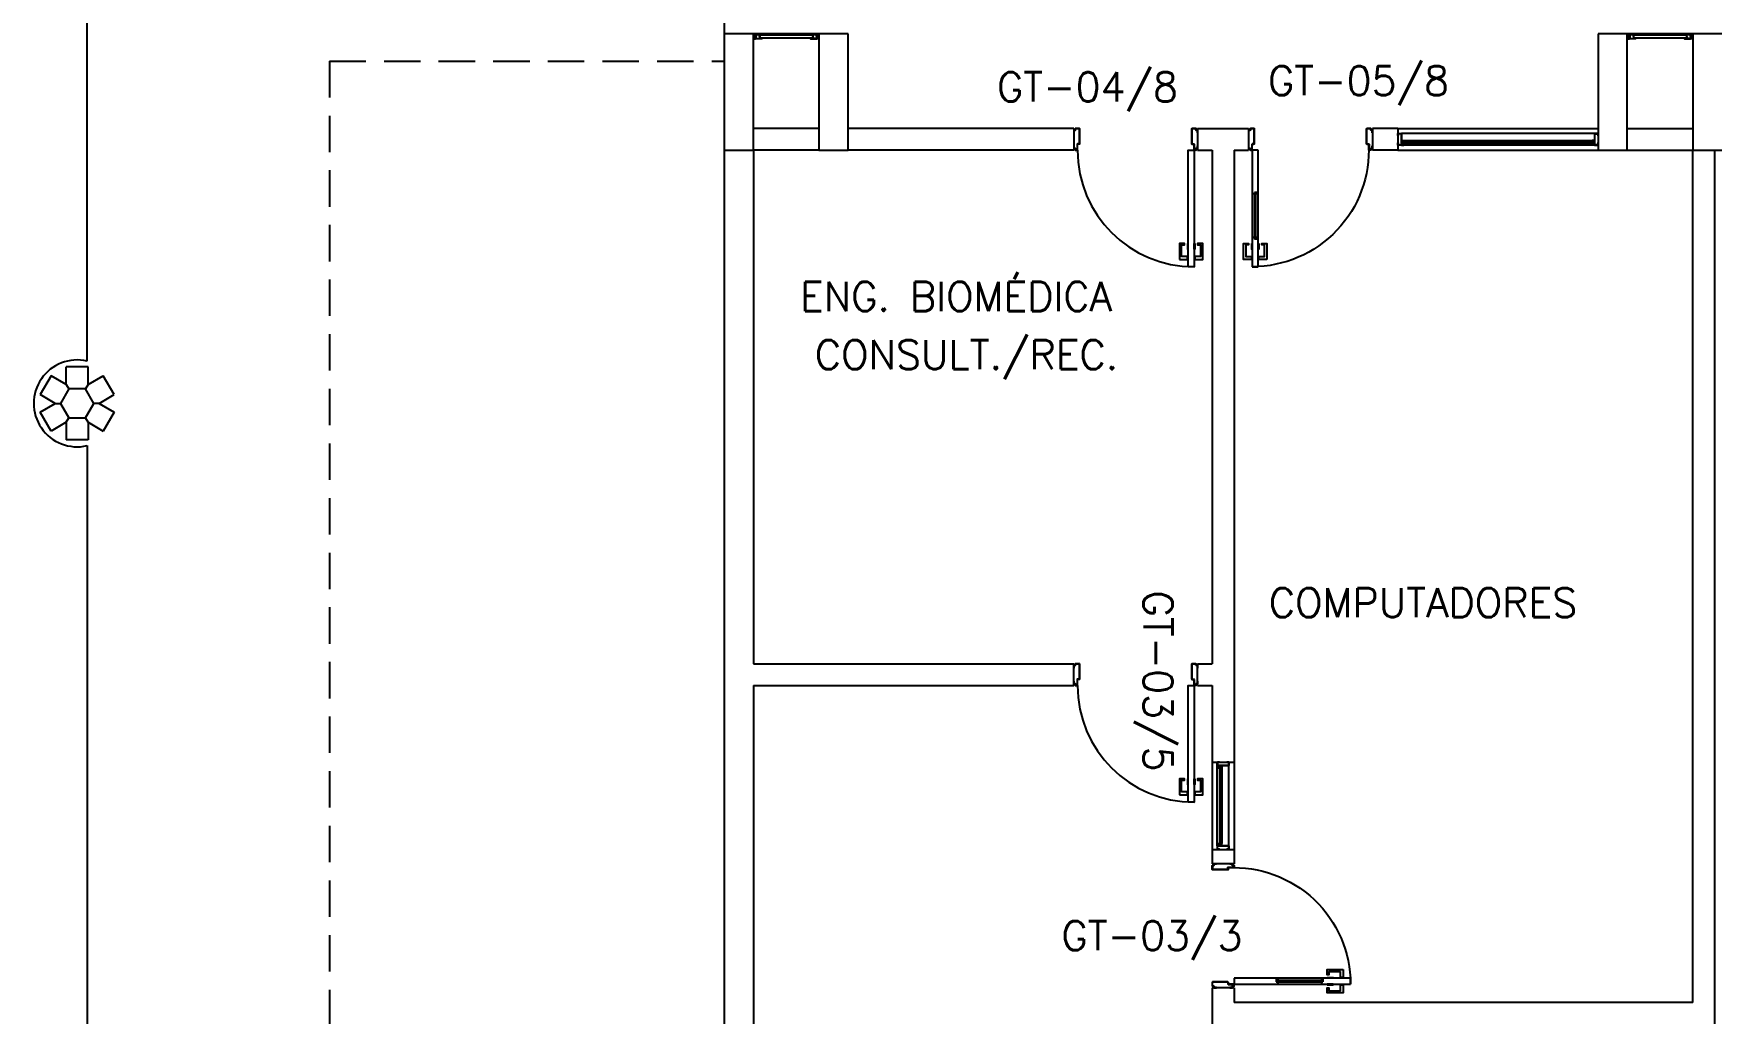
# Model space of a CAD drawing. Header units: millimetres. Extents: x 2686 to 2939, y 1294 to 1441.
# Drawn here: x 2798.73 to 2810.3, y 1397.32 to 1404.05 of the extents above; entities that cross this region are included whole.
import ezdxf

# ---------------------------------------------------------------- set-up
doc = ezdxf.new("R2010")
doc.units = ezdxf.units.MM
doc.linetypes.add('HIDDEN', pattern=[0.375, 0.25, -0.125])
for name, color, linetype in [('AR-ALV', 2, 'Continuous'), ('AR-ESQ', 1, 'Continuous'), ('AR-ESTC', 3, 'Continuous'), ('AR-ESTMA-C', 1, 'Continuous'), ('AR-PEITORIL', 1, 'Continuous'), ('AR-PIS', 1, 'Continuous'), ('AR-PISO-V1', 1, 'Continuous'), ('AR-PORTA', 1, 'Continuous'), ('AR-PROJ', 1, 'HIDDEN'), ('DT-ESQ-BAGUETE-C', 1, 'Continuous'), ('DT-ESQ-BAGUETE-V', 1, 'Continuous'), ('DT-ESQ-CHAPA DOBRADA-V', 1, 'Continuous'), ('DT-ESQ-MARCO-V', 1, 'Continuous'), ('DT-ESQ-PERFIL CADEIRA-C', 2, 'Continuous'), ('DT-ESQ-PERFIL CADEIRA-V', 2, 'Continuous'), ('DT-ESQ-PERFIL U-C', 2, 'Continuous'), ('DT-ESQ-VENEZIANA-C', 1, 'Continuous'), ('DT-ESQ-VENEZIANA-V', 1, 'Continuous'), ('DT-ESQ-VIDRO-C', 2, 'Continuous'), ('DT-TXTMOD', 1, 'Continuous'), ('ENDEREÇO', 2, 'Continuous'), ('maçaneta', 1, 'Continuous'), ('mov', 1, 'Continuous'), ('PLAT-CONG', 7, 'Continuous'), ('PM-PERFIL U-C', 2, 'Continuous'), ('PM-VIDRO', 2, 'Continuous'), ('pm1', 2, 'Continuous'), ('pm2', 2, 'Continuous'), ('TEXTO', 2, 'Continuous')]:
    doc.layers.add(name, color=color, linetype=linetype)
doc.styles.add('S10', font='simplex.shx', dxfattribs={"height": 0.1})
doc.styles.add('UNB-100', font='simplex.shx', dxfattribs={"height": 0.2})
doc.styles.add('UNB1-100', font='simplex.shx', dxfattribs={"height": 0.2})

# ---------------------------------------------------------------- blocks, each defined once
blk = doc.blocks.new('A$C34151AAB')
at = {"layer": 'AR-PISO-V1'}
blk.add_line((36.441, 0), (36.441, 2.718), dxfattribs=at)
blk = doc.blocks.new('pilar15')
at = {"layer": 'AR-ESTMA-C'}
for p, q in [((0.075, 0.25), (-0.075, 0.25)), ((-0.075, 0.13), (-0.075, 0.25)), ((0.075, 0.13), (0.075, 0.25)), ((-0.179, 0.19), (-0.254, 0.06)), ((-0.075, 0.13), (-0.179, 0.19)), ((-0.075, 0.13), (-0.058, 0.1)), ((0.075, 0.13), (0.058, 0.1)), ((0.075, 0.13), (0.179, 0.19)), ((0.254, 0.06), (0.179, 0.19)), ((-0.15, 0), (-0.254, 0.06)), ((-0.254, -0.06), (-0.15, 0)), ((-0.15, 0), (-0.115, 0)), ((0.15, 0), (0.115, 0)), ((0.15, 0), (0.254, 0.06)), ((0.15, 0), (0.254, -0.06)), ((-0.179, -0.19), (-0.254, -0.06)), ((-0.075, -0.13), (-0.058, -0.1)), ((0.075, -0.13), (0.058, -0.1)), ((0.254, -0.06), (0.179, -0.19)), ((-0.075, -0.13), (-0.179, -0.19)), ((-0.075, -0.13), (-0.075, -0.25)), ((0.075, -0.13), (0.179, -0.19)), ((0.075, -0.13), (0.075, -0.25)), ((0.075, -0.25), (-0.075, -0.25))]:
    blk.add_line(p, q, dxfattribs=at)
blk.add_lwpolyline([(0.058, 0.1), (-0.058, 0.1), (-0.115, 0), (-0.058, -0.1), (0.058, -0.1), (0.115, 0)], close=True, dxfattribs=at)
blk = doc.blocks.new('A$C201E7DEE')
at = {"layer": 'AR-PISO-V1'}
blk.add_line((36.441, 0.581), (36.441, 3.299), dxfattribs=at)
blk.add_arc((36.373, 0.29), 0.298, 76.8315, 283.1685, dxfattribs=at)
at = {"layer": 'AR-PROJ'}
blk.add_line((38.105, 2.64), (40.816, 2.64), dxfattribs=at)
at = {"layer": 'AR-ESTMA-C', "ltscale": 0.25}
blk.add_blockref('pilar15', (36.373, 0.29), dxfattribs=at)
blk = doc.blocks.new('EF03-P')
at = {"layer": 'DT-ESQ-BAGUETE-C', "ltscale": 0.1}
for points in [[(0.039, -0.05), (0.0255, -0.05), (0.0255, -0.0485), (0.039, -0.0485), (0.039, -0.0365), (0.0255, -0.0365), (0.0255, -0.035), (0.039, -0.035, -0.4142136), (0.0405, -0.0365), (0.0405, -0.0485, -0.4142136)], [(0.561, -0.05), (0.5745, -0.05), (0.5745, -0.0485), (0.561, -0.0485), (0.561, -0.0365), (0.5745, -0.0365), (0.5745, -0.035), (0.561, -0.035, 0.4142136), (0.5595, -0.0365), (0.5595, -0.0485, 0.4142136)]]:
    blk.add_lwpolyline(points, format="xyb", close=True, dxfattribs=at)
at = {"layer": 'DT-ESQ-BAGUETE-V', "ltscale": 0.1}
blk.add_line((0.561, -0.05), (0.039, -0.05), dxfattribs=at)
at = {"layer": 'DT-ESQ-CHAPA DOBRADA-V', "ltscale": 0.1}
blk.add_line((0.56, -0.067), (0.04, -0.067), dxfattribs=at)
at = {"layer": 'DT-ESQ-MARCO-V', "ltscale": 0.1}
for p, q in [((0.0235, -0.035), (0.5765, -0.035)), ((0.0235, -0.115), (0.5765, -0.115))]:
    blk.add_line(p, q, dxfattribs=at)
at = {"layer": 'DT-ESQ-PERFIL U-C', "ltscale": 0.1}
for points in [[(0.025, -0.0655), (0.025, -0.0655, 0.4142136), (0.0235, -0.067), (0.0235, -0.1135), (0.0015, -0.1135), (0.0015, -0.1), (0, -0.1), (0, -0.1135, 0.4142136), (0.0015, -0.115), (0.0235, -0.115, 0.4142136), (0.025, -0.1135), (0.025, -0.067), (0.04, -0.067, 1), (0.04, -0.064), (0.025, -0.064), (0.025, -0.0365, 0.4142136), (0.0235, -0.035), (0.0015, -0.035, 0.4142136), (0, -0.0365), (0, -0.05), (0.0015, -0.05), (0.0015, -0.0365), (0.0235, -0.0365), (0.0235, -0.064, 0.4142136), (0.025, -0.0655), (0.04, -0.0655)], [(0.575, -0.0655), (0.575, -0.0655, -0.4142136), (0.5765, -0.067), (0.5765, -0.1135), (0.5985, -0.1135), (0.5985, -0.1), (0.6, -0.1), (0.6, -0.1135, -0.4142136), (0.5985, -0.115), (0.5765, -0.115, -0.4142136), (0.575, -0.1135), (0.575, -0.067), (0.56, -0.067, -1), (0.56, -0.064), (0.575, -0.064), (0.575, -0.0365, -0.4142136), (0.5765, -0.035), (0.5985, -0.035, -0.4142136), (0.6, -0.0365), (0.6, -0.05), (0.5985, -0.05), (0.5985, -0.0365), (0.5765, -0.0365), (0.5765, -0.064, -0.4142136), (0.575, -0.0655), (0.56, -0.0655)]]:
    blk.add_lwpolyline(points, format="xyb", dxfattribs=at)
at = {"layer": 'DT-ESQ-VIDRO-C', "ltscale": 0.1}
blk.add_lwpolyline([(0.027, -0.062), (0.027, -0.052), (0.573, -0.052), (0.573, -0.062)], close=True, dxfattribs=at)
at = {"layer": 'DT-TXTMOD', "ltscale": 0.1, "style": 'S10', "flags": 3}
blk.add_attdef('EF03', (0.05, 0), '', height=0.1, dxfattribs=at)
blk = doc.blocks.new('EF01-P')
at = {"layer": 'DT-ESQ-BAGUETE-C', "ltscale": 0.1}
for points in [[(0.002, 0.035), (0.015, 0.035), (0.015, 0.033), (0.002, 0.033), (0.002, 0.005), (0.015, 0.005), (0.015, 0.004), (0.002, 0.004, -0.414214), (0, 0.005), (0, 0.033, -0.414214)], [(0.448, 0.035), (0.435, 0.035), (0.435, 0.033), (0.448, 0.033), (0.448, 0.005), (0.435, 0.005), (0.435, 0.004), (0.448, 0.004, 0.414214), (0.45, 0.005), (0.45, 0.033, 0.414214)]]:
    blk.add_lwpolyline(points, format="xyb", close=True, dxfattribs=at)
at = {"layer": 'DT-ESQ-PERFIL CADEIRA-C', "ltscale": 0.1}
for points in [[(0.01, 0.002), (0.01, 0.003), (0.002, 0.003, 1), (0.002, 0), (0.015, 0, 0.414214), (0.016, 0.002), (0.016, 0.033), (0.043, 0.033)], [(0.043, 0.006), (0.018, 0.006), (0.018, 0.016), (0.016, 0.016), (0.016, 0.006, 0.414214), (0.018, 0.005), (0.043, 0.005), (0.056, 0.005, 1), (0.056, 0.008), (0.043, 0.008), (0.043, 0.02), (0.043, 0.032), (0.056, 0.032, 1), (0.056, 0.035), (0.043, 0.035), (0.016, 0.035, 0.414214), (0.015, 0.033), (0.015, 0.002), (0.002, 0.002)], [(0.041, 0.02), (0.041, 0.032, -0.414214), (0.043, 0.033), (0.056, 0.033)], [(0.041, 0.02), (0.041, 0.008, 0.414214), (0.043, 0.006), (0.056, 0.006)], [(0.407, 0.006), (0.432, 0.006), (0.432, 0.016), (0.433, 0.016), (0.433, 0.006, -0.414214), (0.432, 0.005), (0.407, 0.005), (0.394, 0.005, -1), (0.394, 0.008), (0.407, 0.008), (0.407, 0.02), (0.407, 0.032), (0.394, 0.032, -1), (0.394, 0.035), (0.407, 0.035), (0.433, 0.035, -0.414214), (0.435, 0.033), (0.435, 0.002), (0.448, 0.002)], [(0.408, 0.02), (0.408, 0.032, 0.414214), (0.407, 0.033), (0.394, 0.033)], [(0.408, 0.02), (0.408, 0.008, -0.414214), (0.407, 0.006), (0.394, 0.006)], [(0.44, 0.002), (0.44, 0.003), (0.448, 0.003, -1), (0.448, 0), (0.435, 0, -0.414214), (0.433, 0.002), (0.433, 0.033), (0.407, 0.033)]]:
    blk.add_lwpolyline(points, format="xyb", dxfattribs=at)
at = {"layer": 'DT-ESQ-PERFIL CADEIRA-V', "ltscale": 0.1}
blk.add_line((0.015, 0), (0.435, 0), dxfattribs=at)
at = {"layer": 'DT-ESQ-VENEZIANA-C', "ltscale": 0.1}
for p, q in [((0.043, 0.011), (0.407, 0.011)), ((0.043, 0.009), (0.407, 0.009))]:
    blk.add_line(p, q, dxfattribs=at)
at = {"layer": 'DT-ESQ-VENEZIANA-V', "ltscale": 0.1}
blk.add_line((0.043, 0.031), (0.407, 0.031), dxfattribs=at)
blk = doc.blocks.new('EF06A-P')
at = {"layer": 'DT-ESQ-BAGUETE-C', "ltscale": 0.1}
for points in [[(0.039, -0.05), (0.0255, -0.05), (0.0255, -0.0485), (0.039, -0.0485), (0.039, -0.0365), (0.0255, -0.0365), (0.0255, -0.035), (0.039, -0.035, -0.4142136), (0.0405, -0.0365), (0.0405, -0.0485, -0.4142136)], [(1.336, -0.05), (1.3495, -0.05), (1.3495, -0.0485), (1.336, -0.0485), (1.336, -0.0365), (1.3495, -0.0365), (1.3495, -0.035), (1.336, -0.035, 0.4142136), (1.3345, -0.0365), (1.3345, -0.0485, 0.4142136)]]:
    blk.add_lwpolyline(points, format="xyb", close=True, dxfattribs=at)
at = {"layer": 'DT-ESQ-BAGUETE-V', "ltscale": 0.1}
blk.add_line((1.336, -0.05), (0.039, -0.05), dxfattribs=at)
at = {"layer": 'DT-ESQ-CHAPA DOBRADA-V', "ltscale": 0.1}
blk.add_line((1.335, -0.067), (0.04, -0.067), dxfattribs=at)
at = {"layer": 'DT-ESQ-MARCO-V', "ltscale": 0.1}
for p, q in [((0.0235, -0.035), (1.3515, -0.035)), ((0.0235, -0.115), (1.3515, -0.115))]:
    blk.add_line(p, q, dxfattribs=at)
at = {"layer": 'DT-ESQ-PERFIL U-C', "ltscale": 0.1}
for points in [[(0.025, -0.0655), (0.025, -0.0655, 0.4142136), (0.0235, -0.067), (0.0235, -0.1135), (0.0015, -0.1135), (0.0015, -0.1), (0, -0.1), (0, -0.1135, 0.4142136), (0.0015, -0.115), (0.0235, -0.115, 0.4142136), (0.025, -0.1135), (0.025, -0.067), (0.04, -0.067, 1), (0.04, -0.064), (0.025, -0.064), (0.025, -0.0365, 0.4142136), (0.0235, -0.035), (0.0015, -0.035, 0.4142136), (0, -0.0365), (0, -0.05), (0.0015, -0.05), (0.0015, -0.0365), (0.0235, -0.0365), (0.0235, -0.064, 0.4142136), (0.025, -0.0655), (0.04, -0.0655)], [(1.35, -0.0655), (1.35, -0.0655, -0.4142136), (1.3515, -0.067), (1.3515, -0.1135), (1.3735, -0.1135), (1.3735, -0.1), (1.375, -0.1), (1.375, -0.1135, -0.4142136), (1.3735, -0.115), (1.3515, -0.115, -0.4142136), (1.35, -0.1135), (1.35, -0.067), (1.335, -0.067, -1), (1.335, -0.064), (1.35, -0.064), (1.35, -0.0365, -0.4142136), (1.3515, -0.035), (1.3735, -0.035, -0.4142136), (1.375, -0.0365), (1.375, -0.05), (1.3735, -0.05), (1.3735, -0.0365), (1.3515, -0.0365), (1.3515, -0.064, -0.4142136), (1.35, -0.0655), (1.335, -0.0655)]]:
    blk.add_lwpolyline(points, format="xyb", dxfattribs=at)
at = {"layer": 'DT-ESQ-VIDRO-C', "ltscale": 0.1}
blk.add_lwpolyline([(0.027, -0.062), (0.027, -0.052), (1.348, -0.052), (1.348, -0.062)], close=True, dxfattribs=at)
at = {"layer": 'DT-TXTMOD', "ltscale": 0.1, "style": 'S10', "flags": 3}
blk.add_attdef('EF06A', (0.05, 0), '', height=0.1, dxfattribs=at)
blk = doc.blocks.new('PM3B')
at = {"layer": 'maçaneta'}
for points in [[(0.02, 0.9), (-0.035, 0.9), (-0.035, 0.79), (0, 0.79), (0, 0.8), (-0.02, 0.8), (-0.02, 0.879, -0.414214), (-0.018, 0.88), (0.02, 0.88)], [(0.125, 0.9), (0.07, 0.9), (0.07, 0.88), (0.109, 0.88, -0.414214), (0.11, 0.879), (0.11, 0.8), (0.09, 0.8), (0.09, 0.79), (0.125, 0.79)]]:
    blk.add_lwpolyline(points, format="xyb", close=True, dxfattribs=at)
for points in [[(0.02, 0.79), (0.02, 0.83), (0.025, 0.83), (0.025, 0.79)], [(0.07, 0.79), (0.07, 0.83), (0.065, 0.83), (0.065, 0.79)]]:
    blk.add_lwpolyline(points, close=True, dxfattribs=at)
at = {"layer": 'mov'}
blk.add_arc((0.025, 0.15), 0.8, 0, 90, dxfattribs=at)
at = {"layer": 'PM-PERFIL U-C'}
for p, q in [((0, 0.12), (0, 0.139)), ((0.002, 0.12), (0, 0.12)), ((0.002, 0.14), (0.01, 0.14)), ((0.002, 0.138), (0.002, 0.12)), ((0.011, 0.138), (0.002, 0.138)), ((0.01, 0.14), (0.01, 0.149)), ((0.012, 0.15), (0.024, 0.15)), ((0.012, 0.148), (0.012, 0.14)), ((0.023, 0.148), (0.012, 0.148)), ((0.023, 0.109), (0.023, 0.148)), ((0.025, 0.149), (0.025, 0.109)), ((0.825, 0.149), (0.825, 0.109)), ((0.839, 0.15), (0.827, 0.15)), ((0.827, 0.148), (0.838, 0.148)), ((0.827, 0.109), (0.827, 0.148)), ((0.838, 0.148), (0.838, 0.14)), ((0.84, 0.14), (0.84, 0.149)), ((0.849, 0.14), (0.84, 0.14)), ((0.84, 0.138), (0.848, 0.138)), ((0.848, 0.138), (0.848, 0.12)), ((0.848, 0.12), (0.85, 0.12)), ((0.85, 0.12), (0.85, 0.139)), ((0, 0.03), (0.002, 0.03)), ((0, 0.012), (0, 0.03)), ((0.002, 0.03), (0.002, 0.012)), ((0.002, 0.012), (0.011, 0.012)), ((0.01, 0.01), (0.002, 0.01)), ((0.01, 0.002), (0.01, 0.01)), ((0.012, 0.011), (0.012, 0.002)), ((0.012, 0.002), (0.038, 0.002)), ((0.038, 0), (0.012, 0)), ((0.038, 0.109), (0.025, 0.109)), ((0.038, 0.107), (0.025, 0.107)), ((0.038, 0.107), (0.038, 0.002)), ((0.04, 0.108), (0.04, 0.002)), ((0.81, 0.108), (0.81, 0.002)), ((0.812, 0.109), (0.825, 0.109)), ((0.812, 0.107), (0.826, 0.107)), ((0.812, 0.107), (0.812, 0.002)), ((0.838, 0.002), (0.812, 0.002)), ((0.812, 0), (0.839, 0)), ((0.838, 0.011), (0.838, 0.002)), ((0.848, 0.012), (0.84, 0.012)), ((0.84, 0.002), (0.84, 0.01)), ((0.84, 0.01), (0.849, 0.01)), ((0.85, 0.03), (0.848, 0.03)), ((0.848, 0.03), (0.848, 0.012)), ((0.85, 0.012), (0.85, 0.03))]:
    blk.add_line(p, q, dxfattribs=at)
for centre, start, end in [((0.002, 0.139), 90, 180), ((0.012, 0.149), 90, 180), ((0.011, 0.14), 270, 0), ((0.024, 0.149), 360, 90), ((0.827, 0.149), 90, 180), ((0.84, 0.14), 180, 270), ((0.839, 0.149), 0, 90), ((0.849, 0.139), 0, 90), ((0.002, 0.012), 180, 270), ((0.012, 0.002), 180, 270), ((0.011, 0.011), 0, 90), ((0.025, 0.109), 180, 270), ((0.038, 0.002), 269.9386, 0), ((0.038, 0.108), 0, 90), ((0.812, 0.108), 90, 180), ((0.812, 0.002), 180, 270.0614), ((0.826, 0.109), 270, 0), ((0.84, 0.011), 90, 180), ((0.839, 0.002), 270, 0), ((0.849, 0.012), 270, 0)]:
    blk.add_arc(centre, 0.0015, start, end, dxfattribs=at)
at = {"layer": 'pm1'}
blk.add_lwpolyline([(0.065, 0.95), (0.065, 0.15), (0.025, 0.15), (0.025, 0.95)], close=True, dxfattribs=at)
blk = doc.blocks.new('PM3V-B')
at = {"layer": 'maçaneta'}
for points in [[(0.02, 0.9), (-0.035, 0.9), (-0.035, 0.79), (0, 0.79), (0, 0.8), (-0.02, 0.8), (-0.02, 0.879, -0.414214), (-0.018, 0.88), (0.02, 0.88)], [(0.125, 0.9), (0.07, 0.9), (0.07, 0.88), (0.109, 0.88, -0.414214), (0.11, 0.879), (0.11, 0.8), (0.09, 0.8), (0.09, 0.79), (0.125, 0.79)]]:
    blk.add_lwpolyline(points, format="xyb", close=True, dxfattribs=at)
for points in [[(0.02, 0.79), (0.02, 0.83), (0.025, 0.83), (0.025, 0.79)], [(0.07, 0.79), (0.07, 0.83), (0.065, 0.83), (0.065, 0.79)]]:
    blk.add_lwpolyline(points, close=True, dxfattribs=at)
at = {"layer": 'mov'}
blk.add_arc((0.025, 0.15), 0.8, 356.8472, 90, dxfattribs=at)
at = {"layer": 'PM-PERFIL U-C'}
for p, q in [((0, 0.12), (0, 0.139)), ((0.002, 0.12), (0, 0.12)), ((0.002, 0.14), (0.01, 0.14)), ((0.002, 0.138), (0.002, 0.12)), ((0.011, 0.138), (0.002, 0.138)), ((0.01, 0.14), (0.01, 0.149)), ((0.012, 0.15), (0.024, 0.15)), ((0.012, 0.148), (0.012, 0.14)), ((0.023, 0.148), (0.012, 0.148)), ((0.023, 0.109), (0.023, 0.148)), ((0.025, 0.15), (0.025, 0.109)), ((0.025, 0.149), (0.025, 0.109)), ((0.825, 0.149), (0.825, 0.109)), ((0.839, 0.15), (0.827, 0.15)), ((0.827, 0.148), (0.838, 0.148)), ((0.827, 0.109), (0.827, 0.148)), ((0.838, 0.148), (0.838, 0.14)), ((0.84, 0.14), (0.84, 0.149)), ((0.849, 0.14), (0.84, 0.14)), ((0.84, 0.138), (0.848, 0.138)), ((0.848, 0.138), (0.848, 0.12)), ((0.848, 0.12), (0.85, 0.12)), ((0.85, 0.12), (0.85, 0.139)), ((0, 0.03), (0.002, 0.03)), ((0, 0.012), (0, 0.03)), ((0.002, 0.03), (0.002, 0.012)), ((0.002, 0.012), (0.011, 0.012)), ((0.01, 0.01), (0.002, 0.01)), ((0.01, 0.002), (0.01, 0.01)), ((0.012, 0.011), (0.012, 0.002)), ((0.012, 0.002), (0.038, 0.002)), ((0.038, 0), (0.012, 0)), ((0.025, 0.109), (0.035, 0.109)), ((0.038, 0.109), (0.025, 0.109)), ((0.038, 0.107), (0.025, 0.107)), ((0.038, 0.107), (0.038, 0.002)), ((0.04, 0.108), (0.04, 0.002)), ((0.81, 0.108), (0.81, 0.002)), ((0.812, 0.109), (0.825, 0.109)), ((0.812, 0.107), (0.826, 0.107)), ((0.812, 0.107), (0.812, 0.002)), ((0.838, 0.002), (0.812, 0.002)), ((0.812, 0), (0.839, 0)), ((0.825, 0.109), (0.815, 0.109)), ((0.815, 0), (0.84, 0)), ((0.838, 0.011), (0.838, 0.002)), ((0.848, 0.012), (0.84, 0.012)), ((0.84, 0.01), (0.85, 0.01)), ((0.84, 0), (0.84, 0.01)), ((0.84, 0.002), (0.84, 0.01)), ((0.84, 0.01), (0.849, 0.01)), ((0.85, 0.03), (0.848, 0.03)), ((0.848, 0.03), (0.848, 0.012)), ((0.85, 0.012), (0.85, 0.03))]:
    blk.add_line(p, q, dxfattribs=at)
for centre, start, end in [((0.002, 0.139), 90, 180), ((0.012, 0.149), 90, 180), ((0.011, 0.14), 270, 0), ((0.024, 0.149), 360, 90), ((0.827, 0.149), 90, 180), ((0.84, 0.14), 180, 270), ((0.839, 0.149), 0, 90), ((0.849, 0.139), 0, 90), ((0.002, 0.012), 180, 270), ((0.012, 0.002), 180, 270), ((0.011, 0.011), 0, 90), ((0.025, 0.109), 180, 270), ((0.038, 0.002), 269.9386, 0), ((0.038, 0.108), 0, 90), ((0.812, 0.108), 90, 180), ((0.812, 0.002), 180, 270.0614), ((0.826, 0.109), 270, 0), ((0.84, 0.011), 90, 180), ((0.839, 0.002), 270, 0), ((0.849, 0.012), 270, 0)]:
    blk.add_arc(centre, 0.0015, start, end, dxfattribs=at)
at = {"layer": 'PM-VIDRO'}
for p, q in [((0.04, 0.45), (0.04, 0.75)), ((0.05, 0.75), (0.05, 0.45))]:
    blk.add_line(p, q, dxfattribs=at)
at = {"layer": 'pm1'}
for p, q in [((0.025, 0.95), (0.065, 0.95)), ((0.025, 0.75), (0.025, 0.95)), ((0.065, 0.95), (0.065, 0.76)), ((0.04, 0.75), (0.025, 0.75)), ((0.065, 0.76), (0.04, 0.76)), ((0.04, 0.75), (0.04, 0.76)), ((0.05, 0.76), (0.05, 0.75)), ((0.065, 0.75), (0.05, 0.75)), ((0.065, 0.76), (0.065, 0.75)), ((0.025, 0.15), (0.025, 0.45)), ((0.04, 0.45), (0.025, 0.45)), ((0.04, 0.44), (0.04, 0.45)), ((0.065, 0.44), (0.04, 0.44)), ((0.065, 0.45), (0.05, 0.45)), ((0.05, 0.45), (0.05, 0.44)), ((0.065, 0.45), (0.065, 0.44)), ((0.065, 0.44), (0.065, 0.15)), ((0.065, 0.15), (0.025, 0.15))]:
    blk.add_line(p, q, dxfattribs=at)
at = {"layer": 'pm2'}
for p, q in [((0.025, 0.45), (0.025, 0.75)), ((0.065, 0.75), (0.065, 0.45))]:
    blk.add_line(p, q, dxfattribs=at)
blk = doc.blocks.new('PM3')
at = {"layer": 'maçaneta'}
for points in [[(0.02, 0.825), (-0.035, 0.825), (-0.035, 0.715), (0, 0.715), (0, 0.725), (-0.02, 0.725), (-0.02, 0.804, -0.414214), (-0.019, 0.805), (0.02, 0.805)], [(0.125, 0.825), (0.07, 0.825), (0.07, 0.805), (0.108, 0.805, -0.414214), (0.11, 0.804), (0.11, 0.725), (0.09, 0.725), (0.09, 0.715), (0.125, 0.715)]]:
    blk.add_lwpolyline(points, format="xyb", close=True, dxfattribs=at)
for points in [[(0.02, 0.715), (0.02, 0.755), (0.025, 0.755), (0.025, 0.715)], [(0.07, 0.715), (0.07, 0.755), (0.065, 0.755), (0.065, 0.715)]]:
    blk.add_lwpolyline(points, close=True, dxfattribs=at)
at = {"layer": 'mov'}
blk.add_arc((0.025, 0.075), 0.8, 0, 90, dxfattribs=at)
at = {"layer": 'PM-PERFIL U-C'}
for p, q in [((0, 0.045), (0, 0.063)), ((0.002, 0.045), (0, 0.045)), ((0.001, 0.065), (0.01, 0.065)), ((0.002, 0.063), (0.002, 0.045)), ((0.01, 0.063), (0.002, 0.063)), ((0.01, 0.065), (0.01, 0.073)), ((0.011, 0.075), (0.023, 0.075)), ((0.012, 0.073), (0.012, 0.064)), ((0.023, 0.073), (0.012, 0.073)), ((0.023, 0.033), (0.023, 0.073)), ((0.038, 0.032), (0.024, 0.032)), ((0.025, 0.073), (0.025, 0.034)), ((0.038, 0.034), (0.025, 0.034)), ((0.038, 0.032), (0.038, -0.073)), ((0.04, 0.032), (0.04, -0.074)), ((0.81, 0.032), (0.81, -0.074)), ((0.812, 0.034), (0.825, 0.034)), ((0.812, 0.032), (0.826, 0.032)), ((0.812, 0.032), (0.812, -0.073)), ((0.825, 0.073), (0.825, 0.034)), ((0.839, 0.075), (0.827, 0.075)), ((0.827, 0.073), (0.838, 0.073)), ((0.827, 0.033), (0.827, 0.073)), ((0.838, 0.073), (0.838, 0.064)), ((0.84, 0.065), (0.84, 0.073)), ((0.849, 0.065), (0.84, 0.065)), ((0.84, 0.063), (0.848, 0.063)), ((0.848, 0.063), (0.848, 0.045)), ((0.848, 0.045), (0.85, 0.045)), ((0.85, 0.045), (0.85, 0.063)), ((0, -0.045), (0.002, -0.045)), ((0, -0.064), (0, -0.045)), ((0.01, -0.065), (0.001, -0.065)), ((0.002, -0.045), (0.002, -0.063)), ((0.002, -0.063), (0.01, -0.063)), ((0.01, -0.074), (0.01, -0.065)), ((0.038, -0.075), (0.011, -0.075)), ((0.012, -0.065), (0.012, -0.073)), ((0.012, -0.073), (0.038, -0.073)), ((0.838, -0.073), (0.812, -0.073)), ((0.812, -0.075), (0.839, -0.075)), ((0.838, -0.065), (0.838, -0.073)), ((0.848, -0.063), (0.84, -0.063)), ((0.84, -0.074), (0.84, -0.065)), ((0.84, -0.065), (0.849, -0.065)), ((0.85, -0.045), (0.848, -0.045)), ((0.848, -0.045), (0.848, -0.063)), ((0.85, -0.064), (0.85, -0.045))]:
    blk.add_line(p, q, dxfattribs=at)
for centre, start, end in [((0.001, 0.063), 90, 180), ((0.011, 0.073), 90, 180), ((0.01, 0.064), 270, 0), ((0.023, 0.073), 360, 90), ((0.024, 0.033), 180, 270), ((0.038, 0.032), 0, 90), ((0.812, 0.032), 90, 180), ((0.827, 0.073), 90, 180), ((0.826, 0.033), 270, 0), ((0.84, 0.064), 180, 270), ((0.839, 0.073), 0, 90), ((0.849, 0.063), 0, 90), ((0.001, -0.064), 180, 270), ((0.01, -0.065), 0, 90), ((0.011, -0.074), 180, 270), ((0.038, -0.074), 269.9386, 0), ((0.812, -0.074), 180, 270.0614), ((0.84, -0.065), 90, 180), ((0.839, -0.074), 270, 0), ((0.849, -0.064), 270, 0)]:
    blk.add_arc(centre, 0.0015, start, end, dxfattribs=at)
at = {"layer": 'pm1'}
blk.add_lwpolyline([(0.065, 0.875), (0.065, 0.075), (0.025, 0.075), (0.025, 0.875)], close=True, dxfattribs=at)
blk = doc.blocks.new('PM3V')
at = {"layer": 'maçaneta'}
for points in [[(0.02, 0.9), (-0.035, 0.9), (-0.035, 0.79), (0, 0.79), (0, 0.8), (-0.02, 0.8), (-0.02, 0.879, -0.414214), (-0.018, 0.88), (0.02, 0.88)], [(0.125, 0.9), (0.07, 0.9), (0.07, 0.88), (0.109, 0.88, -0.414214), (0.11, 0.879), (0.11, 0.8), (0.09, 0.8), (0.09, 0.79), (0.125, 0.79)]]:
    blk.add_lwpolyline(points, format="xyb", close=True, dxfattribs=at)
for points in [[(0.02, 0.79), (0.02, 0.83), (0.025, 0.83), (0.025, 0.79)], [(0.07, 0.79), (0.07, 0.83), (0.065, 0.83), (0.065, 0.79)]]:
    blk.add_lwpolyline(points, close=True, dxfattribs=at)
at = {"layer": 'mov'}
blk.add_arc((0.025, 0.15), 0.8, 356.8472, 90, dxfattribs=at)
at = {"layer": 'PM-PERFIL U-C'}
for p, q in [((0, 0.12), (0, 0.139)), ((0.002, 0.12), (0, 0.12)), ((0.002, 0.14), (0.01, 0.14)), ((0.002, 0.138), (0.002, 0.12)), ((0.011, 0.138), (0.002, 0.138)), ((0.01, 0.14), (0.01, 0.149)), ((0.012, 0.15), (0.024, 0.15)), ((0.012, 0.148), (0.012, 0.14)), ((0.023, 0.148), (0.012, 0.148)), ((0.023, 0.109), (0.023, 0.148)), ((0.025, 0.149), (0.025, 0.109)), ((0.825, 0.149), (0.825, 0.109)), ((0.839, 0.15), (0.827, 0.15)), ((0.827, 0.148), (0.838, 0.148)), ((0.827, 0.109), (0.827, 0.148)), ((0.838, 0.148), (0.838, 0.14)), ((0.84, 0.14), (0.84, 0.149)), ((0.849, 0.14), (0.84, 0.14)), ((0.84, 0.138), (0.848, 0.138)), ((0.848, 0.138), (0.848, 0.12)), ((0.848, 0.12), (0.85, 0.12)), ((0.85, 0.12), (0.85, 0.139)), ((0, 0.03), (0.002, 0.03)), ((0, 0.012), (0, 0.03)), ((0.002, 0.03), (0.002, 0.012)), ((0.002, 0.012), (0.011, 0.012)), ((0.01, 0.01), (0.002, 0.01)), ((0.01, 0.002), (0.01, 0.01)), ((0.012, 0.011), (0.012, 0.002)), ((0.012, 0.002), (0.038, 0.002)), ((0.038, 0), (0.012, 0)), ((0.038, 0.109), (0.025, 0.109)), ((0.038, 0.107), (0.025, 0.107)), ((0.038, 0.107), (0.038, 0.002)), ((0.04, 0.108), (0.04, 0.002)), ((0.81, 0.108), (0.81, 0.002)), ((0.812, 0.109), (0.825, 0.109)), ((0.812, 0.107), (0.826, 0.107)), ((0.812, 0.107), (0.812, 0.002)), ((0.838, 0.002), (0.812, 0.002)), ((0.812, 0), (0.839, 0)), ((0.838, 0.011), (0.838, 0.002)), ((0.848, 0.012), (0.84, 0.012)), ((0.84, 0.002), (0.84, 0.01)), ((0.84, 0.01), (0.849, 0.01)), ((0.85, 0.03), (0.848, 0.03)), ((0.848, 0.03), (0.848, 0.012)), ((0.85, 0.012), (0.85, 0.03))]:
    blk.add_line(p, q, dxfattribs=at)
for centre, start, end in [((0.002, 0.139), 90, 180), ((0.012, 0.149), 90, 180), ((0.011, 0.14), 270, 0), ((0.024, 0.149), 360, 90), ((0.827, 0.149), 90, 180), ((0.84, 0.14), 180, 270), ((0.839, 0.149), 0, 90), ((0.849, 0.139), 0, 90), ((0.002, 0.012), 180, 270), ((0.012, 0.002), 180, 270), ((0.011, 0.011), 0, 90), ((0.025, 0.109), 180, 270), ((0.038, 0.002), 269.9386, 0), ((0.038, 0.108), 0, 90), ((0.812, 0.108), 90, 180), ((0.812, 0.002), 180, 270.0614), ((0.826, 0.109), 270, 0), ((0.84, 0.011), 90, 180), ((0.839, 0.002), 270, 0), ((0.849, 0.012), 270, 0)]:
    blk.add_arc(centre, 0.0015, start, end, dxfattribs=at)
at = {"layer": 'PM-VIDRO', "color": 1}
for p, q in [((0.04, 0.45), (0.04, 0.75)), ((0.05, 0.75), (0.05, 0.45))]:
    blk.add_line(p, q, dxfattribs=at)
at = {"layer": 'pm1'}
for p, q in [((0.025, 0.95), (0.065, 0.95)), ((0.025, 0.75), (0.025, 0.95)), ((0.065, 0.95), (0.065, 0.76)), ((0.04, 0.75), (0.025, 0.75)), ((0.065, 0.76), (0.04, 0.76)), ((0.04, 0.75), (0.04, 0.76)), ((0.05, 0.76), (0.05, 0.75)), ((0.065, 0.75), (0.05, 0.75)), ((0.065, 0.76), (0.065, 0.75)), ((0.025, 0.15), (0.025, 0.45)), ((0.04, 0.45), (0.025, 0.45)), ((0.04, 0.44), (0.04, 0.45)), ((0.065, 0.44), (0.04, 0.44)), ((0.065, 0.45), (0.05, 0.45)), ((0.05, 0.45), (0.05, 0.44)), ((0.065, 0.45), (0.065, 0.44)), ((0.065, 0.44), (0.065, 0.15)), ((0.065, 0.15), (0.025, 0.15))]:
    blk.add_line(p, q, dxfattribs=at)
at = {"layer": 'pm2'}
for p, q in [((0.025, 0.45), (0.025, 0.75)), ((0.065, 0.75), (0.065, 0.45)), ((0.025, 0.15), (0.025, 0.109)), ((0.025, 0.109), (0.035, 0.109)), ((0.825, 0.109), (0.815, 0.109)), ((0.815, 0), (0.84, 0)), ((0.84, 0.01), (0.85, 0.01)), ((0.84, 0), (0.84, 0.01))]:
    blk.add_line(p, q, dxfattribs=at)
blk = doc.blocks.new('A$C527D507D')
at = {"layer": 'AR-PISO-V1'}
for p, q in [((36.441, 24.29), (36.441, 27.008)), ((36.441, 23.71), (36.441, 18.29))]:
    blk.add_line(p, q, dxfattribs=at)
blk.add_arc((36.373, 24), 0.298, 76.8315, 283.1685, dxfattribs=at)
at = {"layer": 'AR-PROJ'}
blk.add_line((38.105, 26.35), (40.816, 26.35), dxfattribs=at)
blk.add_lwpolyline([(38.105, 26.35), (38.105, 3), (39.837, 0)], dxfattribs=at)
at = {"layer": 'AR-ESTMA-C', "ltscale": 0.25}
blk.add_blockref('pilar15', (36.373, 24), dxfattribs=at)

msp = doc.modelspace()

# ---------------------------------------------------------------- linework, layer by layer
at = {"layer": 'AR-ALV'}
for p, q in [((2804.121, 1403.4), (2803.671, 1403.4)), ((2805.871, 1403.4), (2804.321, 1403.4)), ((2805.871, 1403.4), (2805.871, 1403.25)), ((2806.721, 1403.4), (2807.071, 1403.4)), ((2806.721, 1403.4), (2806.721, 1403.25)), ((2807.071, 1403.4), (2807.071, 1403.25)), ((2808.096, 1403.4), (2807.921, 1403.4)), ((2807.921, 1403.4), (2807.921, 1403.25)), ((2808.096, 1403.4), (2808.096, 1403.25)), ((2809.671, 1403.4), (2810.121, 1403.4)), ((2803.471, 1403.25), (2803.471, 1394.925)), ((2803.671, 1403.25), (2803.671, 1399.725)), ((2804.121, 1403.25), (2803.671, 1403.25)), ((2805.871, 1403.25), (2804.321, 1403.25)), ((2806.721, 1403.25), (2806.821, 1403.25)), ((2806.821, 1403.25), (2806.821, 1399.725)), ((2806.971, 1403.25), (2806.971, 1399.05)), ((2806.971, 1403.25), (2807.071, 1403.25)), ((2808.096, 1403.25), (2807.921, 1403.25)), ((2809.671, 1403.25), (2810.121, 1403.25)), ((2810.121, 1397.4), (2810.121, 1403.25)), ((2810.271, 1397.15), (2810.271, 1403.25)), ((2803.671, 1399.725), (2805.871, 1399.725)), ((2805.871, 1399.575), (2805.871, 1399.725)), ((2806.721, 1399.575), (2806.721, 1399.725)), ((2806.721, 1399.725), (2806.821, 1399.725)), ((2803.671, 1399.575), (2803.671, 1394.925)), ((2803.671, 1399.575), (2805.871, 1399.575)), ((2806.721, 1399.575), (2806.821, 1399.575)), ((2806.821, 1399.575), (2806.821, 1399.05)), ((2806.821, 1399.05), (2806.971, 1399.05)), ((2806.821, 1398.45), (2806.971, 1398.45)), ((2806.821, 1398.45), (2806.821, 1398.35)), ((2806.971, 1398.35), (2806.821, 1398.35)), ((2806.971, 1398.45), (2806.971, 1398.35)), ((2806.821, 1397.5), (2806.821, 1394.925)), ((2806.971, 1397.5), (2806.821, 1397.5)), ((2806.971, 1397.5), (2806.971, 1397.4)), ((2810.121, 1397.4), (2806.971, 1397.4))]:
    msp.add_line(p, q, dxfattribs=at)
at = {"layer": 'AR-ESTC'}
for p, q in [((2803.671, 1404.05), (2803.471, 1404.05)), ((2803.471, 1404.05), (2803.471, 1403.25)), ((2803.671, 1403.25), (2803.671, 1404.05)), ((2804.321, 1404.05), (2804.121, 1404.05)), ((2804.121, 1404.05), (2804.121, 1403.25)), ((2804.321, 1403.25), (2804.321, 1404.05)), ((2809.671, 1404.05), (2809.471, 1404.05)), ((2809.471, 1404.05), (2809.471, 1403.25)), ((2809.671, 1403.25), (2809.671, 1404.05)), ((2810.321, 1404.05), (2810.121, 1404.05)), ((2810.121, 1404.05), (2810.121, 1403.25)), ((2803.471, 1403.25), (2803.671, 1403.25)), ((2804.121, 1403.25), (2804.321, 1403.25)), ((2809.471, 1403.25), (2809.671, 1403.25)), ((2810.121, 1403.25), (2810.321, 1403.25))]:
    msp.add_line(p, q, dxfattribs=at)
at = {"layer": 'AR-PEITORIL'}
for p, q in [((2808.096, 1403.4), (2809.471, 1403.4)), ((2808.096, 1403.25), (2809.471, 1403.25)), ((2806.821, 1399.05), (2806.821, 1398.45)), ((2806.971, 1399.05), (2806.971, 1398.45))]:
    msp.add_line(p, q, dxfattribs=at)
at = {"layer": 'AR-PIS', "ltscale": 10}
msp.add_line((2803.471, 1404.458), (2803.471, 1404.05), dxfattribs=at)

# ---------------------------------------------------------------- block references
at = {"layer": 'AR-ESQ'}
for name, p, rotation in [('EF01-P', (2804.121, 1404.05), 180), ('EF01-P', (2810.121, 1404.05), 180), ('EF06A-P', (2809.471, 1403.25), 180), ('EF03-P', (2806.821, 1398.45), 90)]:
    msp.add_blockref(name, p, dxfattribs=dict(at, rotation=rotation))
at = {"layer": 'AR-PORTA', "rotation": 180}
for name, p in [('PM3B', (2806.721, 1403.4)), ('PM3', (2806.721, 1399.65))]:
    msp.add_blockref(name, p, dxfattribs=at)
at = {"layer": 'AR-PORTA', "xscale": -1}
for name, p, rotation in [('PM3V-B', (2807.071, 1403.4), 180), ('PM3V', (2806.821, 1397.5), 270)]:
    msp.add_blockref(name, p, dxfattribs=dict(at, rotation=rotation))
at = {"layer": 'PLAT-CONG'}
for name, p in [('A$C34151AAB', (2762.655, 1401.803)), ('A$C201E7DEE', (2762.655, 1401.222)), ('A$C527D507D', (2762.655, 1377.512))]:
    msp.add_blockref(name, p, dxfattribs=at)

# ---------------------------------------------------------------- texts
at = {"layer": 'ENDEREÇO', "style": 'UNB1-100'}
for s, p in [('GT-04/8', (2805.343, 1403.585)), ('GT-05/8', (2807.204, 1403.627)), ('GT-03/3', (2805.786, 1397.758))]:
    msp.add_text(s, height=0.2, dxfattribs=at).set_placement(p)
msp.add_text('GT-03/5', height=0.2, rotation=270, dxfattribs=at).set_placement((2806.349, 1400.227))
at = {"layer": 'TEXTO', "style": 'UNB-100'}
for s, p in [('ENG. BIOMÉDICA', (2803.991, 1402.146)), ('CONSULT./REC.', (2804.093, 1401.746)), ('COMPUTADORES', (2807.21, 1400.044))]:
    msp.add_text(s, height=0.2, dxfattribs=at).set_placement(p)

doc.saveas('drawing.dxf')
